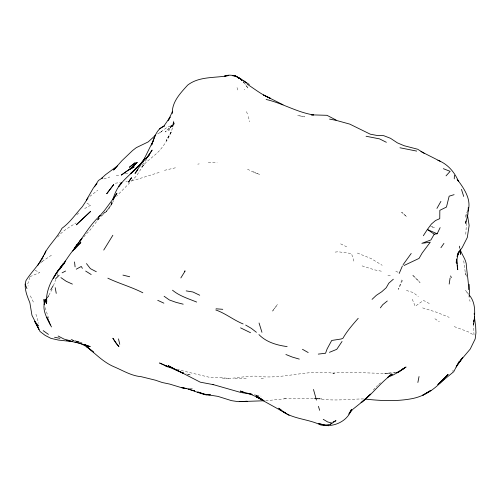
<?xml version="1.0" encoding="UTF-8"?>
<svg xmlns="http://www.w3.org/2000/svg" width="501" height="501" viewBox="0 0 501 501"><rect width="100%" height="100%" fill="white"/><g stroke="black" fill="none" stroke-linecap="round" stroke-linejoin="round"><path stroke-width="0.38" stroke-dasharray="2.5 1.88" d="M465.773 234.305L466.456 223.233M466.412 216.538L466.919 212.017L467.195 213.52M29.766 277.397L27.517 284.762L28.194 285.965M304.445 116.902L297.807 115.48L304.689 116.802M57.083 275.838L58.028 272.976M53.432 285.689L55.811 279.383M401.777 279.934L398.445 289.403L402.748 279.765M40.443 263.05L42.084 261.553L43.08 258.741M111.779 202.26L110.721 205.134L111.886 202.053M52.167 289.165L47.463 297.826M113.646 200.438C110.571 206.957 106.012 212.706 100.231 217.027M146.649 159.374L140.85 166.52M47.626 297.462L49.073 294.813L47.739 297.25M171.693 125.857L168.743 130.598L174.066 122.019C172.156 130.949 168.474 139.153 162.812 146.38C157.301 154.909 147.607 159.381 141.495 167.434L145.321 163.263M143.342 165.436L136.341 176.089L116.508 196.185M57.659 237.061C62.374 230.873 69.589 227.059 76.071 222.945M452.434 371.279L453.342 370.12M83.692 237.054L85.539 234.844M99.211 218.198L90.017 230.178L86.504 233.779M373.377 389.91L377.478 385.432M99.273 218.054L96.856 220.659L99.486 217.841M102.636 214.459L105.26 211.647L103.745 213.263M100.72 216.495L101.728 215.417M170.453 127.173L174.367 123.027L165.255 131.963L174.423 123.96L166.601 127.73L159.669 132.803L161.735 131.556L156.268 134.794M76.785 214.797L79.408 212.267M378.656 384.411L381.017 382.376M89.785 196.442L97.77 190.242M42.084 261.553L52.887 254.245M84.663 208.566L90.769 205.147L86.253 202.949M29.985 276.665L39.66 272.531L33.924 269.732M394.093 373.12L395.483 372.45M103.882 178.938L109.8 176.997M159.155 172.425L137.374 179.27L130.504 180.861M164.441 170.334L177.01 167.434M125.237 173.885L128.957 173.183M116.251 175.626L120.008 174.924M125.895 181.7L127.429 181.418M197.77 164.14L199.235 163.883M115.33 183.222L120.547 182.496M317.221 398.871L321.78 398.928C309.411 398.489 296.849 399.072 284.374 398.677L285.927 398.677L265.787 400.744M335.182 252.103L338.043 251.752L351.489 253.519L354.257 262.355M316.488 398.452L313.419 398.827L316.457 398.865M395.446 372.412L384.687 373.351L391.682 373.126C371.78 373.959 351.896 371.147 332.031 373.157L334.455 373.502C308.722 368.579 283.071 379.852 257.264 376.226C247.876 375.593 238.658 378.017 229.289 378.361C222.813 377.911 216.344 377.178 209.838 377.397C198.484 374.604 186.886 372.111 175.588 368.824M246.241 378.512L233.992 378.681M208.266 162.687L217.133 162.844M363.551 398.915C348.126 399.09 332.507 401.501 317.258 398.358M261.09 378.662L263.426 378.731M190.061 388.513L192.24 388.588L186.992 388.087M222.031 378.023L228.744 378.687M381.361 271.191L374.623 269.882L361.071 265.568M254.276 394.782L255.773 395.076M256.525 395.22L261.021 396.103M187.136 374.241L190.887 375.111L185.884 373.771M387.899 275.281L392.089 276.258M77.705 341.5L82.039 342.909L70.942 339.597L80.68 342.471M70.942 339.597L76.954 341.287M430.572 226.346L434.618 227.679L431.298 226.609M422.637 307.902L436.371 312.186L449.203 317.358M406.424 290.442L413.287 292.59L418.329 296.542M253.324 171.711L259.556 174.48L254.057 172.444L247.068 168.969M357.338 253.049L371.003 258.497L382.194 265.298M340.63 243.862L346.679 246.818M395.803 271.135L398.358 272.444M429.319 303.543L423.458 300.406L415.216 306.305L411.584 297.556M454.238 326.596L468.372 331.887L474.046 335.213L473.257 323.458M434.912 318.755L439.346 321.698M243.292 81.888L244.225 82.984M468.479 294.112L465.673 290.467L468.278 294.275M243.273 81.976L248.252 88.464L245.152 84.074M30.379 295.891L34.206 303.75M246.505 111.629L247.431 114.021M463.738 260.796L465.266 272.65L466.481 276.22M45.128 307.627L48.998 319.538M465.266 272.65L466.581 276.89M237.029 87.594L237.937 90.531M35.934 314.208L38.709 323.295M469.537 299.573L470.063 301.395M248.252 116.583L249.749 121.781M244.438 89.203L244.594 89.861M465.172 214.848L465.93 218.273M460.031 248.596L459.342 245.102L459.868 248.953M173.715 120.985L172.507 126.935L173.715 120.985M272.982 310.407L272.657 311.134L277.329 304.589L272.982 310.407M171.286 131.963L166.144 140.637L171.286 131.963M112.268 203.093L109.055 208.378L105.373 212.599L112.268 203.093M402.015 212.267L401.57 212.286L406.699 216.751L402.015 212.267M413.112 275.544L412.818 275.262L420.082 282.526L413.112 275.544"/><path stroke-width="0.75" d="M454.257 178.876L454.413 175.275M468.303 207.32L467.909 214.397L465.654 223.314L465.911 221.054M456.367 260.576L456.236 262.856L458.54 251.84L457.294 255.397M469.143 297.043L469.543 290.83L469.143 284.355M473.595 323.126L473.501 324.648C475.054 315.173 476.2 303.136 469.418 295.327M473.695 321.604L473.789 320.083M46.812 300.713L46.474 303.706C45.391 287.111 55.367 273.07 65.675 261.102L58.373 270.471M449.184 284.086L450.092 278.042M417.865 382.488L419.043 376.533M467.921 211.435C471.929 199.699 463.932 188.257 457.15 179.295L458.484 181.375C454.513 172.05 447.575 163.896 437.893 160.301M34.6 321.254L39.015 329.364L31.939 315.261L29.878 302.811C27.123 295.903 23.691 288.194 25.927 280.685C31.281 271.949 39.166 265.073 43.574 255.698C48.083 245.571 57.033 238.2 61.992 228.262C70.184 222.413 75.682 213.933 82.396 206.625L88.063 197.914M112.831 199.385C114.835 193.386 117.303 187.217 121.912 182.715L118.537 186.704C126.214 176.164 137.7 169.031 144.958 158.216M459.492 250.738L457.601 255.197M44.57 254.521L45.816 251.007M155.31 135.076L151.628 145.071C154.27 137.919 156.306 128.964 164.303 126.014L159.525 128.82M456.142 367.064L462.755 357.463L456.586 365.893M399.184 273.452L402.403 265.962M440.141 227.623L437.148 233.785L434.235 234.192L427.359 229.496L423.332 235.733M59.55 269.582L60.515 267.572L59.419 269.569M168.129 120.735L172.651 111.203L172.269 113.257C172.025 101.753 180.485 93.048 187.712 85.07C199.548 76.039 214.948 78.237 228.782 75.557M440.924 247.713L443.936 243.386M458.941 361.641L453.749 371.704L437.88 384.662M456.993 256.374L460.012 250.575L462.179 247.607L467.301 237.518L469.143 225.437L467.464 215.017M153.306 140.512L143.299 160.771L137.287 167.491L130.442 173.747L141.382 163.101L144.889 158.153M112.857 235.263L103.738 250.062M113.689 198.678L116.927 193.179L112.907 199.523L114.773 196.661L104.502 210.483L98.384 217.503L100.344 215.461C92.052 222.738 86.216 232.232 79.816 241.1L82.058 238.42L78.45 242.666L72.751 251.057M46.737 299.072L45.09 302.097L46.9 298.79M168.799 119.564L170.158 117.077L163.702 126.34M86.41 200.049L93.424 187.9L96.981 183.642M436.935 208.403L440.93 201.358M434.235 234.192L430.935 239.941L421.855 243.329L430.284 242.171L422.161 253.03L419.061 258.397L404 265.524M50.733 289.835L53.05 285.927M37.707 265.543L43.574 255.698M180.836 277.949L185.188 270.941L184.412 271.135M59.456 269.594L63.076 263.864L57.252 271.855L53.238 278.406L57.252 271.855L64.397 263.313M148.797 155.323L152.141 150.081L146.035 158.867L149.461 154.627L141.921 162.944L135.019 173.427L137.863 169.707M94.432 186.779L98.453 180.473L102.624 177.774L101.233 178.694L105.548 174.686L117.447 165.912L113.595 170.077L122 160.621L132.558 150.544L136.291 147.651L148.183 141.921L155.028 135.696M342.039 341.469L336.772 349.329L329.42 352.341M403.111 264.672L411.215 253.462M73.478 249.824L77.523 244.137L74.705 247.776L77.279 244.551M380.359 307.871L382.72 304.708L387.292 300.995M74.48 249.479L80.868 242.547C70.929 250.231 65.9 261.898 57.803 271.198M461.909 358.61L459.649 361.553L470.239 349.065L475.186 338.914L475.95 332.827L475.656 326.383L474.391 316.807M78.137 243.473L80.911 240.317M446.047 175.857L450.142 171.342L443.347 168.68M358.215 318.298C352.717 324.623 347.093 330.967 342.96 338.25L341.15 338.995L331.7 340.467L327.097 348.972L325.556 353.236L318.273 354.107M55.661 278.731L59.149 275.243M372.055 299.373L376.326 295.346L381.787 291.714L386.215 287.737L388.826 283.165L393.341 279.22M437.893 384.524L448.138 374.379L439.483 383.303L444.337 378.556C435.795 388.551 424.767 396.31 411.684 398.715C396.316 401.589 380.553 400.775 365.091 399.059M388.851 376.22L391.97 374.303C380.528 382.488 372.368 394.293 361.115 402.704L364.503 399.66M366.757 397.631L370.709 394.08L361.115 402.704M360.889 402.854L352.773 409.355L348.69 414.127L351.458 409.474C347.35 421.974 332.664 427.791 320.571 424.923C306.938 418.316 290.035 419.293 278.744 408.19L281.7 410.344M129.527 167.146L135.264 162.693L129.408 167.221M328.725 425.787L318.586 423.627L325.337 425.23L330.384 424.259L331.938 423.069L327.616 421.93L323.233 419.318M330.384 424.259L335.989 420.677L333.146 421.892M389.653 375.756L392.264 374.172L389.778 375.669M76.252 269.181L81.262 266.476L82.402 268.379M62.111 272.826L65.618 271.028M401.758 369.45L406.073 367.014L398.326 372.093L396.21 372.606M387.411 377.353L392.853 375.13L399.147 371.767L404.545 368.11L397.7 372.205M454.1 194.664L449.153 196.179L446.46 207.07L439.84 210.32L439.759 218.661L435.557 220.503L431.417 224.022L427.359 229.496L437.148 233.785M239.873 401.52L247.187 401.282L239.221 401.57M226.089 76.046L224.523 76.077C232.696 73.083 240.467 77.893 246.411 83.085M233.917 75.901L235.476 75.87L239.209 78.313M264.271 400.756L238.225 401.664L231.493 400.643L217.948 396.385L204.483 394.249L197.707 391.982L206.268 394.844L209.919 394.951M186.422 388.388L183.516 388.288L169.701 384.085L162.249 382.52L155.542 380.221L141.176 376.683C131.3 375.875 122.933 370.502 114.028 366.77C103.256 362.21 95.459 353.681 86.46 346.592L93.368 352.021C88.17 347.206 81.913 343.329 74.874 341.995M232.502 75.732L235.476 75.87L239.146 78.306M216.063 308.798L222.77 309.317M206.744 394.431L204.483 394.249L206.268 394.844C197.839 393.197 190.311 388.789 181.744 387.586L183.992 387.799M208.253 394.556L210.514 394.732M72.658 341.638L58.46 340.073L50.826 338.325L45.14 335.382L40.03 331.499L34.951 321.686L38.796 326.045M252.028 394.337L240.493 392.396L212.468 384.38L213.745 384.718L200.268 382.175L168.173 365.655L177.329 370.665L183.454 373.258L159.55 362.987L168.079 366.932L165.687 365.849L171.912 367.734M287.136 346.586C277.028 345.289 266.131 342.133 258.936 334.58M186.178 290.893L192.91 291.989L199.73 295.239M329.526 119.081L336.265 120.384L349.792 124.123L370.258 134.174L377.002 135.458L383.697 135.671L390.492 138.295L397.362 142.854L404.163 145.728L417.684 149.242L424.541 153.544M366.068 136.241L379.551 138.883L386.371 142.297M54.559 337.261L59.926 338.338M399.967 147.77L416.713 151.095M252.016 394.287L246.742 393.141L250.131 394.055L262.906 399.76M122.945 275.112L129.696 276.759M183.191 304.188L176.02 302.347L169.382 299.98L164.103 296.26M66.696 340.373L80.191 343.398L90.224 346.648L84.393 344.475M192.735 390.36L194.626 390.868M71.129 340.993L64.022 339.089L58.116 335.996M183.735 373.195L181.594 372.619L183.498 373.314M188.495 389.202L194.507 390.83M299.297 359.111L292.321 357.075L285.889 354.501M266.137 99.461C282.451 103.212 297.018 112.349 313.57 114.929L311.234 114.842L326.965 115.311L336.127 120.065M247.538 393.46L240.323 391.03L243.21 392.195M196.655 302.053C188.357 298.659 179.508 296.041 172.507 290.198M107.847 278.18C119.294 283.629 131.556 286.985 142.841 292.784M243.135 323.953C233.572 320.095 225.569 313.375 215.768 309.95M260.94 398.896L256.305 396.88L285.238 412.937L282.877 411.208M72.394 284.105L66.207 281.293L60.897 277.61M157.727 300.318L163.883 303.161M283.015 104.753L263.545 95.002L270.421 98.328C261.885 94.864 254.959 89.234 247.325 84.262M240.561 327.854L250.556 332.739M96.305 271.73L90.38 268.649L86.46 263.582M440.648 161.485L420.946 151.521M302.46 349.291L308.196 352.554M245.665 325.055L251.345 328.374L256.418 332.295M85.658 271.066L91.188 274.529M282.226 411.045L289.09 415.354M84.512 344.569L87.888 346.698L84.4 344.293M249.329 84.456L243.824 80.968L246.091 82.984M43.174 330.647L48.434 334.386M239.397 78.306L238.301 77.492L239.384 78.331M51.484 326.934C47.232 318.329 40.487 308.654 46.054 299.047L44.207 304.783L44.019 299.291L44.338 302.197M49.374 322.35L46.856 317.427L50.419 324.949M450.612 275.932L451.332 277.623M25.05 284.017L26.966 288.607M461.465 189.365L463.713 196.448M259.055 323.001L261.954 332.307M318.436 406.336L319.651 410.313M313.482 389.465L316.457 400.105M56.25 293.386L55.204 287.674M118.493 338.889L119.77 344.312M460.168 249.291C461.584 254.214 465.147 258.297 466.206 263.445C466.788 272.218 468.523 280.842 468.654 289.622M457.131 265.424L457.751 269.701L456.699 259.048M460.187 251.264L460.607 254.345L460.444 249.36M74.536 261.935L75.087 266.889M456.674 259.687L456.925 263.996M474.228 313.225L474.29 314.659M129.784 180.191L128.5 182.145L131.55 177.717L129.784 180.191M113.696 184.575L106.763 193.699L113.696 184.575M77.48 223.609L76.409 224.836L90.625 211.397L77.48 223.609M137.18 162.412L132.389 167.177L121.261 175.118L127.761 170.522L134.193 166.858L129.108 169.783L137.18 162.412M430.835 390.411L422.512 395.383L430.835 390.411M262.255 399.93L256.024 395.283L262.255 399.93M241.588 79.928L240.367 79.114L242.083 80.429L240.461 79.171L241.588 79.928M117.24 344.55L112.85 338.231L116.032 343.191L118.937 346.573L117.24 344.55"/></g></svg>
